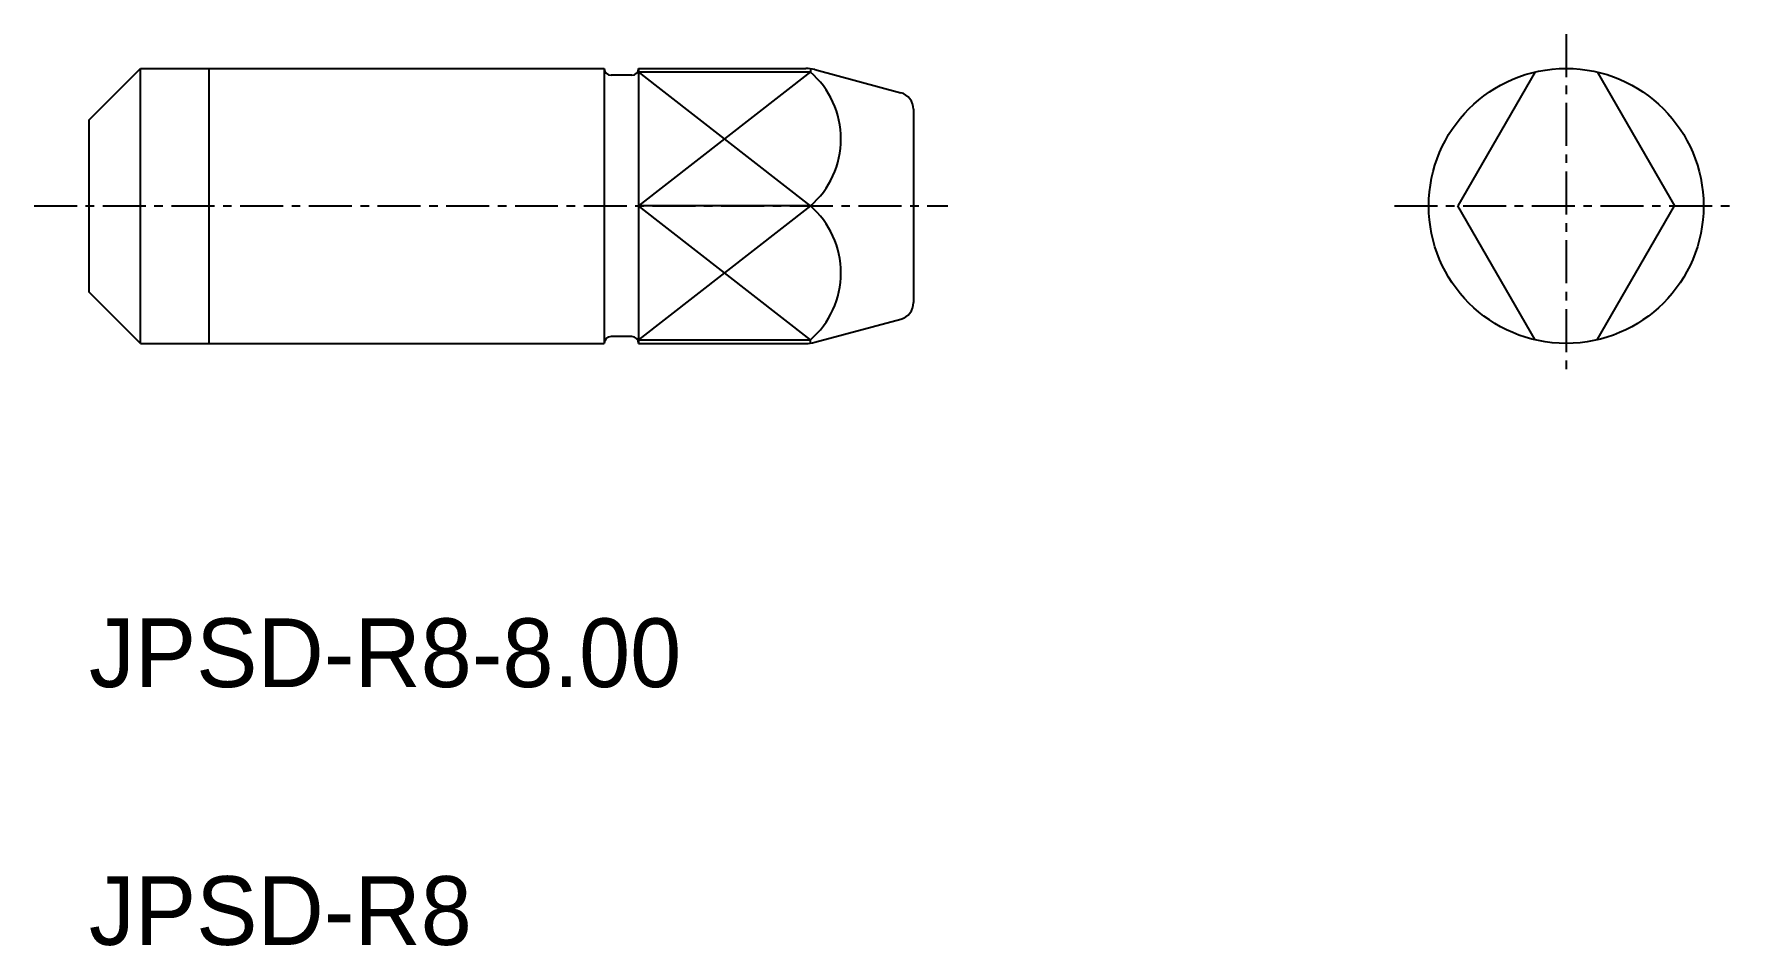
# Model space of a CAD drawing. Extents: x -1757.6 to -1708, y -439.4 to -412.8.
import ezdxf

# ---------------------------------------------------------------- set-up
doc = ezdxf.new("R2010")
doc.units = 0
doc.linetypes.add('CENTER', pattern=[2, 1.25, -0.25, 0.25, -0.25])
doc.layers.get('0').update_dxf_attribs({"linetype": 'CONTINUOUS'})
doc.layers.add('CENTER', color=1, linetype='CENTER')

msp = doc.modelspace()

# ---------------------------------------------------------------- linework, layer by layer
at = {"color": 7, "linetype": 'CONTINUOUS'}
for p, q in [((-1756.031, -415.326), (-1754.531, -413.826)), ((-1754.531, -421.826), (-1754.531, -413.826)), ((-1754.531, -413.826), (-1741.031, -413.826)), ((-1741.031, -413.826), (-1741.031, -413.826)), ((-1741.031, -413.826), (-1741.031, -421.826)), ((-1740.231, -414.026), (-1740.831, -414.026)), ((-1740.031, -413.826), (-1735.163, -413.826)), ((-1740.031, -413.826), (-1740.031, -413.826)), ((-1740.031, -413.826), (-1740.031, -421.826)), ((-1740.031, -413.929), (-1735.031, -413.929)), ((-1735.031, -413.835), (-1735.031, -413.929)), ((-1734.904, -413.86), (-1732.402, -414.531)), ((-1713.931, -413.929), (-1716.182, -417.826)), ((-1712.131, -413.929), (-1709.881, -417.826)), ((-1732.031, -415.014), (-1732.031, -420.639)), ((-1756.031, -415.326), (-1756.031, -420.326)), ((-1735.031, -417.826), (-1740.031, -417.826)), ((-1713.931, -421.724), (-1716.182, -417.826)), ((-1712.131, -421.724), (-1709.881, -417.826)), ((-1754.531, -421.826), (-1756.031, -420.326)), ((-1734.904, -421.792), (-1732.402, -421.122)), ((-1754.531, -421.826), (-1741.031, -421.826)), ((-1741.031, -421.826), (-1741.031, -421.826)), ((-1740.231, -421.626), (-1740.831, -421.626)), ((-1740.031, -421.724), (-1735.031, -421.724)), ((-1740.031, -421.826), (-1735.163, -421.826)), ((-1740.031, -421.826), (-1740.031, -421.826)), ((-1735.031, -421.818), (-1735.031, -421.724))]:
    msp.add_line(p, q, dxfattribs=at)
at = {"color": 3, "linetype": 'CONTINUOUS'}
for p, q in [((-1752.531, -421.826), (-1752.531, -413.826)), ((-1735.031, -413.929), (-1740.031, -417.826)), ((-1735.031, -417.826), (-1740.031, -413.929)), ((-1735.031, -417.826), (-1740.031, -421.724)), ((-1735.031, -421.724), (-1740.031, -417.826))]:
    msp.add_line(p, q, dxfattribs=at)
at = {"color": 7, "linetype": 'CONTINUOUS'}
msp.add_circle((-1713.031, -417.826), 4, dxfattribs=at)
for centre, radius, start, end in [((-1740.831, -413.826), 0.2, 180, 270), ((-1740.231, -413.826), 0.2, 270, 0), ((-1735.163, -414.826), 1, 75, 90), ((-1736.715, -415.878), 2.575, 310.8313, 49.1687), ((-1732.531, -415.014), 0.5, 0, 75), ((-1736.715, -419.775), 2.575, 310.8313, 49.1687), ((-1732.531, -420.639), 0.5, 285, 360), ((-1740.831, -421.826), 0.2, 90, 180), ((-1740.231, -421.826), 0.2, 0, 90), ((-1735.163, -420.826), 1, 270, 285)]:
    msp.add_arc(centre, radius, start, end, dxfattribs=at)
at = {"layer": 'CENTER', "color": 1, "linetype": 'CENTER'}
for p, q in [((-1713.031, -412.826), (-1713.031, -422.826)), ((-1757.628, -417.826), (-1731.031, -417.826)), ((-1718.031, -417.826), (-1708.031, -417.826))]:
    msp.add_line(p, q, dxfattribs=at)

# ---------------------------------------------------------------- texts
at = {"color": 7, "linetype": 'CONTINUOUS'}
for s, p in [('JPSD-R8-8.00 ', (-1756.031, -431.826)), ('JPSD-R8', (-1756.031, -439.326))]:
    msp.add_text(s, height=2, dxfattribs=at).set_placement(p)

doc.saveas('drawing.dxf')
